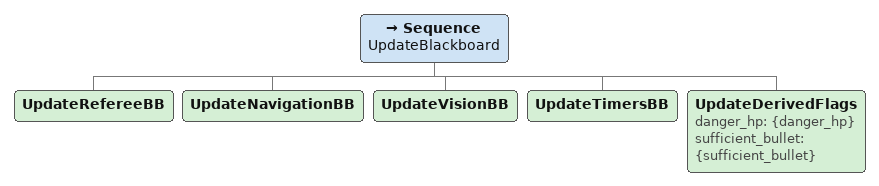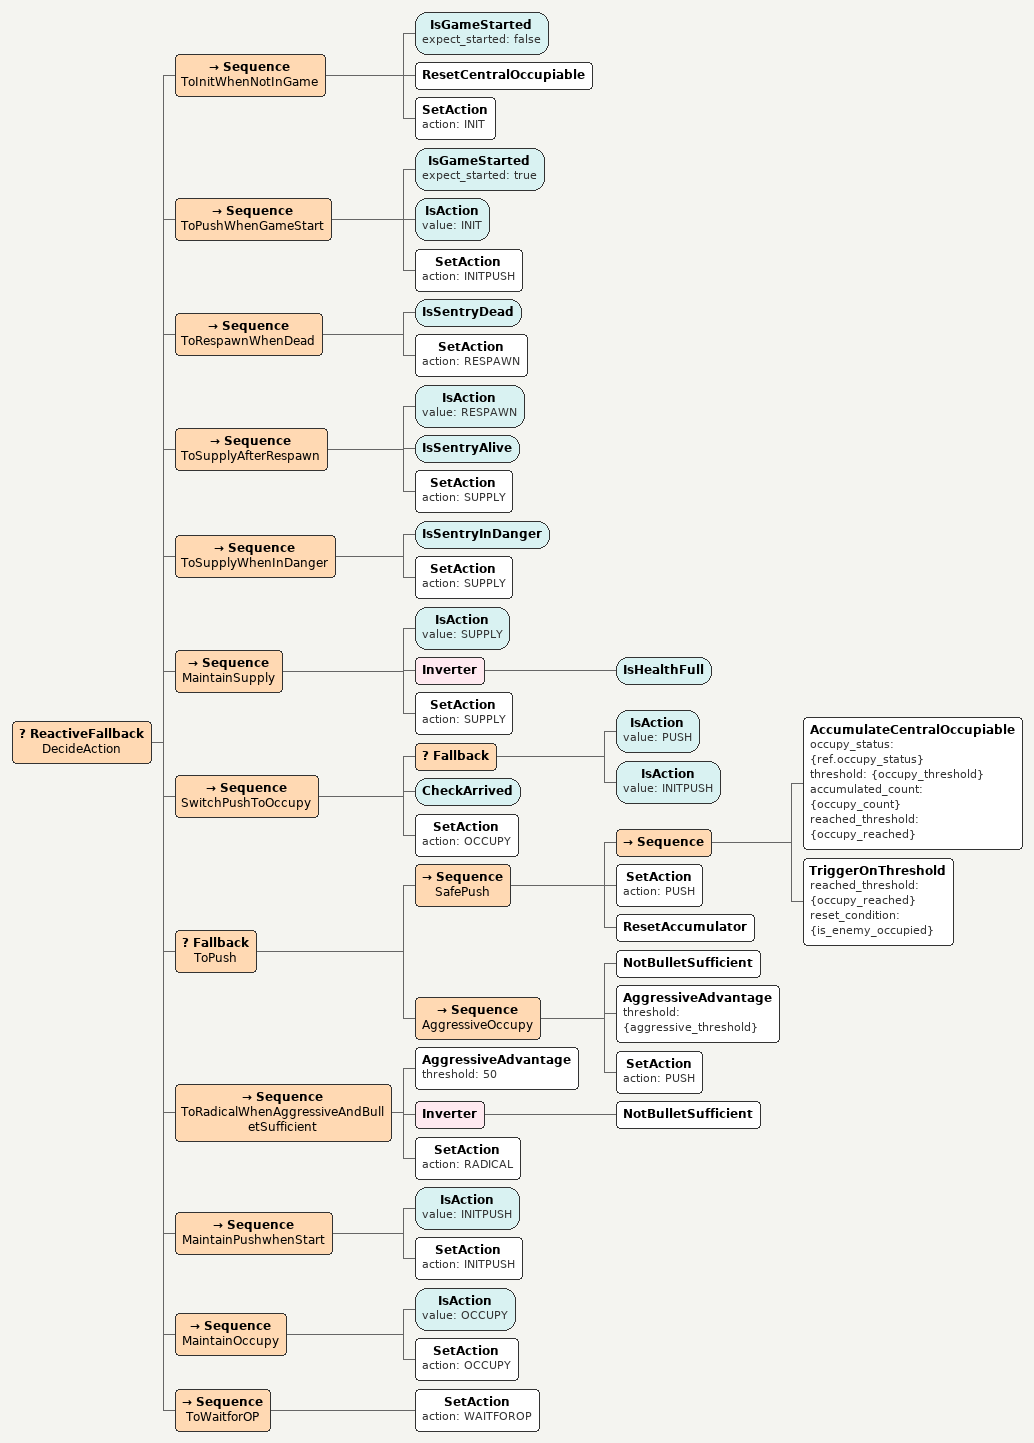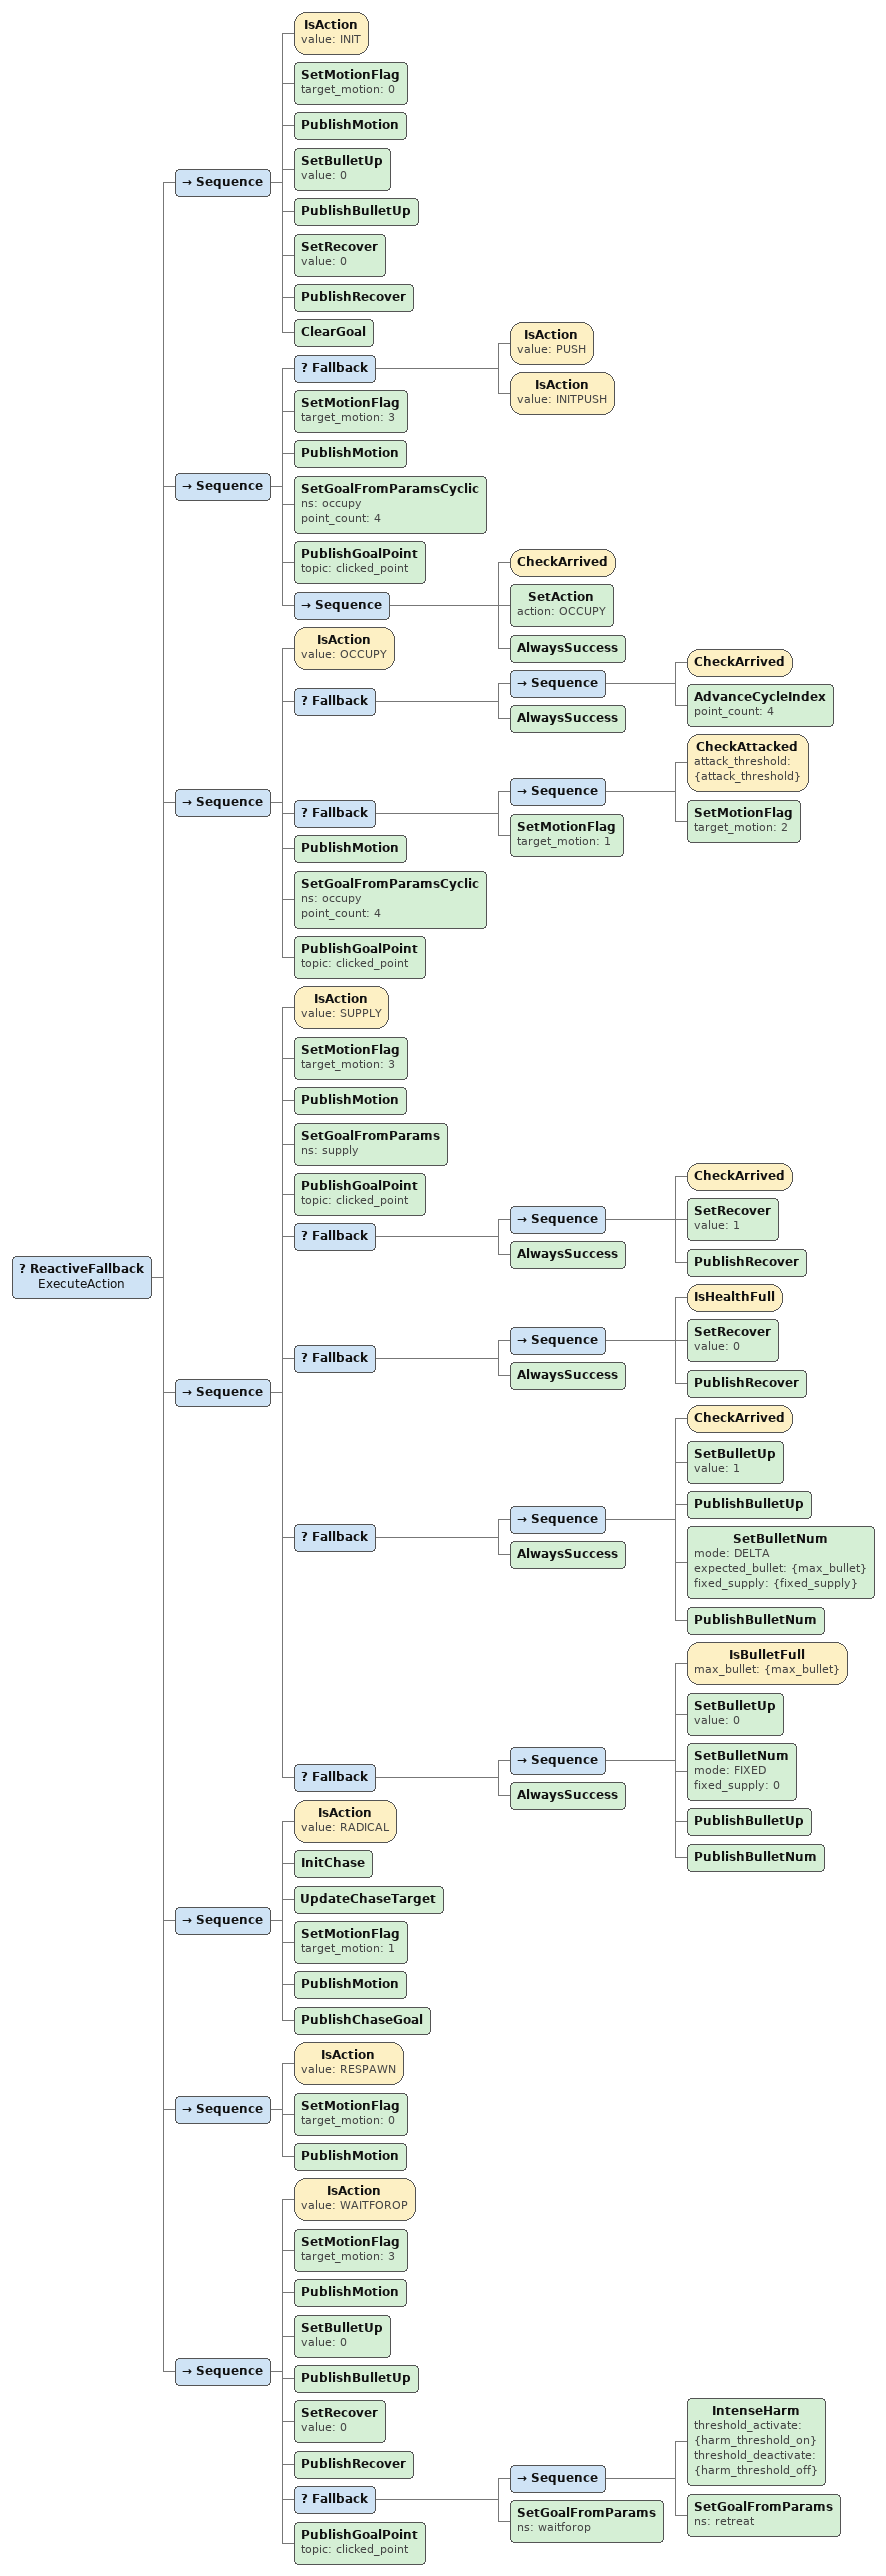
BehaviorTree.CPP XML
<Sequence name="UpdateBlackboard">
  <UpdateRefereeBB/>
  <UpdateNavigationBB/>
  <UpdateVisionBB/>
  <UpdateTimersBB/>
  <UpdateDerivedFlags danger_hp="{danger_hp}" sufficient_bullet="{sufficient_bullet}"/>
</Sequence>

<ReactiveFallback name="DecideAction">
  <Sequence name="ToInitWhenNotInGame">
    <IsGameStarted expect_started="false"/>
    <ResetCentralOccupiable/>
    <SetAction action="INIT"/>
  </Sequence>

  <Sequence name="ToPushWhenGameStart">
    <IsGameStarted expect_started="true"/>
    <IsAction value="INIT"/>
    <SetAction action="INITPUSH"/>
  </Sequence>

  <Sequence name="ToRespawnWhenDead">
    <IsSentryDead/>
    <SetAction action="RESPAWN"/>
  </Sequence>

  <Sequence name="ToSupplyAfterRespawn">
    <IsAction value="RESPAWN"/>
    <IsSentryAlive/>
    <SetAction action="SUPPLY"/>
  </Sequence>

  <Sequence name="ToSupplyWhenInDanger">
    <IsSentryInDanger/>
    <SetAction action="SUPPLY"/>
  </Sequence>

  <Sequence name="MaintainSupply">
    <IsAction value="SUPPLY"/>
    <Inverter>
      <IsHealthFull/>
    </Inverter>
    <SetAction action="SUPPLY"/>
  </Sequence>

  <Sequence name="SwitchPushToOccupy">
    <Fallback>
      <IsAction value="PUSH"/>
      <IsAction value="INITPUSH"/>
    </Fallback>
    <CheckArrived/>
    <SetAction action="OCCUPY"/>
  </Sequence>

  <Fallback name="ToPush">
    <Sequence name="SafePush">
      <Sequence>
        <AccumulateCentralOccupiable occupy_status="{ref.occupy_status}" threshold="{occupy_threshold}" accumulated_count="{occupy_count}" reached_threshold="{occupy_reached}"/>
        <TriggerOnThreshold reached_threshold="{occupy_reached}" reset_condition="{is_enemy_occupied}"/>
      </Sequence>
      <SetAction action="PUSH"/>
      <ResetAccumulator/>
    </Sequence>

    <Sequence name="AggressiveOccupy">
      <NotBulletSufficient/>
      <AggressiveAdvantage threshold="{aggressive_threshold}"/>
      <SetAction action="PUSH"/>
    </Sequence>
  </Fallback>

  <Sequence name="ToRadicalWhenAggressiveAndBulletSufficient">
    <AggressiveAdvantage threshold="50"/>
    <Inverter>
      <NotBulletSufficient/>
    </Inverter>
    <SetAction action="RADICAL"/>
  </Sequence>

  <Sequence name="MaintainPushwhenStart">
    <IsAction value="INITPUSH"/>
    <SetAction action="INITPUSH"/>
  </Sequence>

  <Sequence name="MaintainOccupy">
    <IsAction value="OCCUPY"/>
    <SetAction action="OCCUPY"/>
  </Sequence>

  <!-- Default state -->
  <Sequence name="ToWaitforOP">
    <SetAction action="WAITFOROP"/>
  </Sequence>
</ReactiveFallback>

<ReactiveFallback name="ExecuteAction">
  <Sequence>
    <IsAction value="INIT"/>
    <SetMotionFlag target_motion="0"/>
    <PublishMotion/>
    <SetBulletUp value="0"/>
    <PublishBulletUp/>
    <SetRecover value="0"/>
    <PublishRecover/>
    <ClearGoal/>
  </Sequence>

  <Sequence>
    <Fallback>
      <IsAction value="PUSH"/>
      <IsAction value="INITPUSH"/>
    </Fallback>
    <!-- Navigate to first cycle point (moving state) -->
    <SetMotionFlag target_motion="3"/>
    <PublishMotion/>
    <SetGoalFromParamsCyclic ns="occupy" point_count="4"/>
    <PublishGoalPoint topic="clicked_point"/>
    <Sequence>
        <CheckArrived/>
        <SetAction action="OCCUPY"/>
        <AlwaysSuccess/>
    </Sequence>
  </Sequence>

  <Sequence>
    <IsAction value="OCCUPY"/>
    <Fallback>
      <Sequence>
        <CheckArrived/>
        <AdvanceCycleIndex point_count="4"/>
      </Sequence>
      <AlwaysSuccess/>
    </Fallback>
    <Fallback>
      <Sequence>
        <CheckAttacked attack_threshold="{attack_threshold}"/>
        <SetMotionFlag target_motion="2"/>
      </Sequence>
      <SetMotionFlag target_motion="1"/>
    </Fallback>
    <PublishMotion/>
    <SetGoalFromParamsCyclic ns="occupy" point_count="4"/>
    <PublishGoalPoint topic="clicked_point"/>
  </Sequence>

  <Sequence>
    <IsAction value="SUPPLY"/>
    <SetMotionFlag target_motion="3"/>
    <PublishMotion/>
    <SetGoalFromParams ns="supply"/>
    <PublishGoalPoint topic="clicked_point"/>
    <Fallback>
      <Sequence>
        <CheckArrived/>
        <SetRecover value="1"/>
        <PublishRecover/>
      </Sequence>
      <AlwaysSuccess/>
    </Fallback>
    <Fallback>
      <Sequence>
        <IsHealthFull/>
        <SetRecover value="0"/>
        <PublishRecover/>
      </Sequence>
      <AlwaysSuccess/>
    </Fallback>
    <Fallback>
      <Sequence>
        <CheckArrived/>
        <SetBulletUp value="1"/>
        <PublishBulletUp/>
        <SetBulletNum mode="DELTA" expected_bullet="{max_bullet}" fixed_supply="{fixed_supply}"/>
        <PublishBulletNum/>
      </Sequence>
      <AlwaysSuccess/>
    </Fallback>
    <Fallback>
      <Sequence>
        <IsBulletFull max_bullet="{max_bullet}"/>
        <SetBulletUp value="0"/>
        <SetBulletNum mode="FIXED" fixed_supply="0"/>
        <PublishBulletUp/>
        <PublishBulletNum/>
      </Sequence>
      <AlwaysSuccess/>
    </Fallback>
  </Sequence>

  <Sequence>
    <IsAction value="RADICAL"/>
    <InitChase/>
    <UpdateChaseTarget/>
    <!-- TODO: 接入视觉模块 -->
    <SetMotionFlag target_motion="1"/>
    <PublishMotion/>
    <PublishChaseGoal/>
  </Sequence>

  <Sequence>
    <IsAction value="RESPAWN"/>
    <SetMotionFlag target_motion="0"/>
    <PublishMotion/>
  </Sequence>

  <Sequence>
    <IsAction value="WAITFOROP"/>
    <SetMotionFlag target_motion="3"/>
    <PublishMotion/>
    <SetBulletUp value="0"/>
    <PublishBulletUp/>
    <SetRecover value="0"/>
    <PublishRecover/>

    <Fallback>
      <Sequence>
          <IntenseHarm threshold_activate="{harm_threshold_on}" threshold_deactivate="{harm_threshold_off}"/>
          <SetGoalFromParams ns="retreat"/>
      </Sequence>
      <SetGoalFromParams ns="waitforop"/>
    </Fallback>

    <PublishGoalPoint topic="clicked_point"/>
  </Sequence>
</ReactiveFallback>
